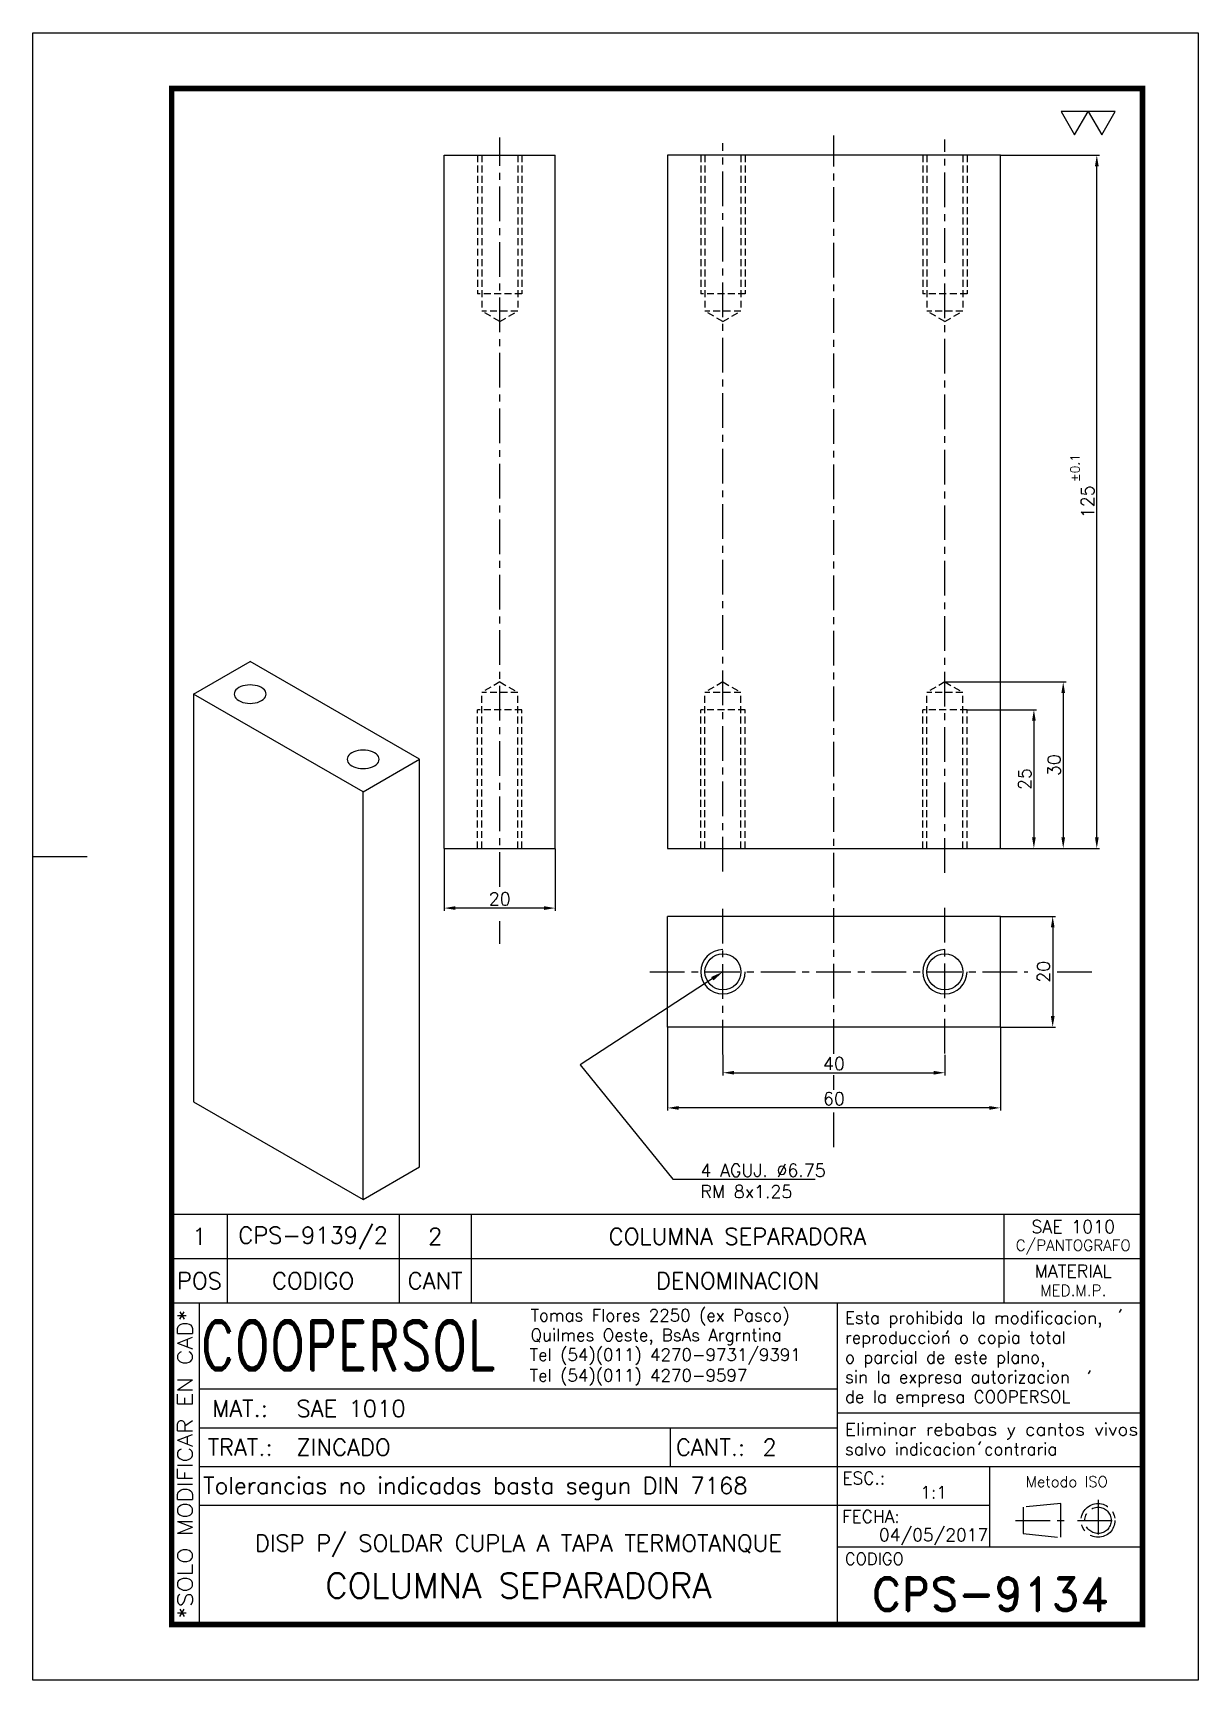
# Model space of a CAD drawing. Extents: x 0 to 210, y 0 to 297.
import ezdxf
from ezdxf import colors
from ezdxf.entities.mleader import LeaderData, LeaderLine
from ezdxf.enums import TextEntityAlignment as Align
from ezdxf.math import Vec2, Vec3

# ---------------------------------------------------------------- set-up
doc = ezdxf.new("R2010")
doc.units = 0
doc.header["$LTSCALE"] = 5
doc.header["$MEASUREMENT"] = 0
doc.linetypes.add('CENTER', pattern=[2, 1.25, -0.25, 0.25, -0.25])
doc.linetypes.add('HIDDEN', pattern=[0.375, 0.25, -0.125])
doc.layers.get('0').update_dxf_attribs({"linetype": 'CONTINUOUS'})
doc.layers.get('DEFPOINTS').update_dxf_attribs({"linetype": 'CONTINUOUS'})
for name, color, linetype in [('0-CO', 3, 'CONTINUOUS'), ('1', 1, 'CENTER'), ('CL', 1, 'CENTER'), ('CO', 3, 'CONTINUOUS'), ('FI', 1, 'CONTINUOUS'), ('OC', 1, 'HIDDEN')]:
    doc.layers.add(name, color=color, linetype=linetype)
doc.styles.add('ROMAND', font='ROMAND')
doc.styles.add('ROMANS', font='ROMANS.SHX')
doc.dimstyles.new('1', dxfattribs={"dimtxt": 2.3, "dimasz": 2, "dimexe": 0.5, "dimexo": 0.0625, "dimgap": 0.5, "dimtad": 1, "dimdec": 4, "dimdsep": 46, "dimtxsty": 'ROMANS', "dimcen": -2, "dimclrt": 7, "dimadec": 0, "dimazin": 0, "dimtfac": 0.869565, "dimtdec": 4, "dimtmove": 0, "dimatfit": 3, "dimfxl": 1, "dimtolj": 1, "dimarcsym": 0})

# ---------------------------------------------------------------- blocks, each defined once
blk = doc.blocks.new('A4G')
blk.add_line((0, 148.5), (9.75, 148.5))
blk.add_lwpolyline([(0, 297), (210, 297), (210, 0), (0, 0)], close=True)
at = {"const_width": 1}
blk.add_lwpolyline([(25, 287), (200, 287), (200, 10), (25, 10)], close=True, dxfattribs=at)
blk = doc.blocks.new('*D11')
at = {"layer": 'CO', "color": 0, "lineweight": -2}
for p, q in [((174.43, 137.71), (184.3, 137.71)), ((183.8, 135.71), (183.8, 119.71)), ((174.43, 117.71), (184.3, 117.71))]:
    blk.add_line(p, q, dxfattribs=at)
at = {"layer": 'CO', "color": 0}
for points in [[(183.47, 135.71), (184.14, 135.71), (183.8, 137.71)], [(183.47, 119.71), (184.14, 119.71), (183.8, 117.71)]]:
    blk.add_solid(points, dxfattribs=at)
at = {"layer": 'DEFPOINTS', "color": 0}
for p in [(174.37, 137.71), (174.37, 117.71), (183.8, 117.71)]:
    blk.add_point(p, dxfattribs=at)
at = {"layer": 'CO', "color": 7, "insert": (182.15, 127.71), "char_height": 2.3, "attachment_point": 5, "rotation": 90, "style": 'ROMANS'}
blk.add_mtext('\\A1;20', dxfattribs=at)
blk = doc.blocks.new('*D12')
at = {"layer": 'CO', "color": 0, "lineweight": -2}
for p, q in [((168.43, 174.97), (180.91, 174.97)), ((180.41, 172.97), (180.41, 151.97)), ((174.43, 149.97), (180.91, 149.97))]:
    blk.add_line(p, q, dxfattribs=at)
at = {"layer": 'CO', "color": 0}
for points in [[(180.08, 172.97), (180.75, 172.97), (180.41, 174.97)], [(180.08, 151.97), (180.75, 151.97), (180.41, 149.97)]]:
    blk.add_solid(points, dxfattribs=at)
at = {"layer": 'DEFPOINTS', "color": 0}
for p in [(168.37, 174.97), (174.37, 149.97), (180.41, 149.97)]:
    blk.add_point(p, dxfattribs=at)
at = {"layer": 'CO', "color": 7, "insert": (178.76, 162.47), "char_height": 2.3, "attachment_point": 5, "rotation": 90, "style": 'ROMANS'}
blk.add_mtext('\\A1;25', dxfattribs=at)
blk = doc.blocks.new('*D13')
at = {"layer": 'CO', "color": 0, "lineweight": -2}
for p, q in [((164.43, 179.97), (186.2, 179.97)), ((185.7, 177.97), (185.7, 151.97)), ((174.43, 149.97), (186.2, 149.97))]:
    blk.add_line(p, q, dxfattribs=at)
at = {"layer": 'CO', "color": 0}
for points in [[(185.37, 177.97), (186.03, 177.97), (185.7, 179.97)], [(185.37, 151.97), (186.03, 151.97), (185.7, 149.97)]]:
    blk.add_solid(points, dxfattribs=at)
at = {"layer": 'DEFPOINTS', "color": 0}
for p in [(164.37, 179.97), (174.37, 149.97), (185.7, 149.97)]:
    blk.add_point(p, dxfattribs=at)
at = {"layer": 'CO', "color": 7, "insert": (184.05, 164.97), "char_height": 2.3, "attachment_point": 5, "rotation": 90, "style": 'ROMANS'}
blk.add_mtext('\\A1;30', dxfattribs=at)
blk = doc.blocks.new('*D14')
at = {"layer": 'CO', "color": 0, "lineweight": -2}
for p, q in [((174.43, 274.97), (192.25, 274.97)), ((191.75, 151.97), (191.75, 272.97)), ((174.43, 149.97), (192.25, 149.97))]:
    blk.add_line(p, q, dxfattribs=at)
at = {"layer": 'CO', "color": 0}
for points in [[(191.42, 272.97), (192.09, 272.97), (191.75, 274.97)], [(191.42, 151.97), (192.09, 151.97), (191.75, 149.97)]]:
    blk.add_solid(points, dxfattribs=at)
at = {"layer": 'DEFPOINTS', "color": 0}
for p in [(174.37, 274.97), (191.75, 274.97), (174.37, 149.97)]:
    blk.add_point(p, dxfattribs=at)
at = {"layer": 'CO', "color": 7, "insert": (190.1, 212.47), "char_height": 2.3, "attachment_point": 5, "rotation": 90, "style": 'ROMANS'}
blk.add_mtext('\\A1;125', dxfattribs=at)
blk = doc.blocks.new('*D15')
at = {"layer": 'CO', "color": 0, "lineweight": -2}
for p, q in [((74.13, 149.91), (74.13, 138.7)), ((94.13, 149.91), (94.13, 138.7)), ((92.13, 139.2), (76.13, 139.2))]:
    blk.add_line(p, q, dxfattribs=at)
at = {"layer": 'CO', "color": 0}
for points in [[(76.13, 139.53), (76.13, 138.87), (74.13, 139.2)], [(92.13, 139.53), (92.13, 138.87), (94.13, 139.2)]]:
    blk.add_solid(points, dxfattribs=at)
at = {"layer": 'DEFPOINTS', "color": 0}
for p in [(74.13, 149.97), (94.13, 149.97), (74.13, 139.2)]:
    blk.add_point(p, dxfattribs=at)
at = {"layer": 'CO', "color": 7, "insert": (84.13, 140.85), "char_height": 2.3, "attachment_point": 5, "style": 'ROMANS'}
blk.add_mtext('\\A1;20', dxfattribs=at)
blk = doc.blocks.new('*D16')
at = {"layer": 'CO', "color": 0, "lineweight": -2}
for p, q in [((124.37, 112.76), (124.37, 109.01)), ((164.37, 112.76), (164.37, 109.01)), ((126.37, 109.51), (162.37, 109.51))]:
    blk.add_line(p, q, dxfattribs=at)
at = {"layer": 'CO', "color": 0}
for points in [[(126.37, 109.84), (126.37, 109.18), (124.37, 109.51)], [(162.37, 109.84), (162.37, 109.18), (164.37, 109.51)]]:
    blk.add_solid(points, dxfattribs=at)
at = {"layer": 'DEFPOINTS', "color": 0}
for p in [(124.37, 112.82), (164.37, 112.82), (164.37, 109.51)]:
    blk.add_point(p, dxfattribs=at)
at = {"layer": 'CO', "color": 7, "insert": (144.37, 111.16), "char_height": 2.3, "attachment_point": 5, "style": 'ROMANS'}
blk.add_mtext('\\A1;40', dxfattribs=at)
blk = doc.blocks.new('*D17')
at = {"layer": 'CO', "color": 0, "lineweight": -2}
for p, q in [((114.37, 117.65), (114.37, 102.67)), ((174.37, 117.65), (174.37, 102.67)), ((172.37, 103.17), (116.37, 103.17))]:
    blk.add_line(p, q, dxfattribs=at)
at = {"layer": 'CO', "color": 0}
for points in [[(116.37, 103.5), (116.37, 102.83), (114.37, 103.17)], [(172.37, 103.5), (172.37, 102.83), (174.37, 103.17)]]:
    blk.add_solid(points, dxfattribs=at)
at = {"layer": 'DEFPOINTS', "color": 0}
for p in [(114.37, 117.71), (174.37, 117.71), (114.37, 103.17)]:
    blk.add_point(p, dxfattribs=at)
at = {"layer": 'CO', "color": 7, "insert": (144.37, 104.82), "char_height": 2.3, "attachment_point": 5, "style": 'ROMANS'}
blk.add_mtext('\\A1;60', dxfattribs=at)
blk = doc.blocks.new('LISPIE')
blk.add_line((0, 0), (0, 8))
at = {"layer": 'FI', "color": 7}
for p, q in [((0, 8), (175, 8)), ((10, 8), (10, 0)), ((41, 8), (41, 0)), ((54, 8), (54, 0)), ((150, 8), (150, 0))]:
    blk.add_line(p, q, dxfattribs=at)
at = {"style": 'ROMANS'}
for tag, height, p in [('MATERIAL', 2.3, (162.5, 5.75)), ('POS', 3, (5, 4)), ('CODIGO', 3, (25.5, 4)), ('CANT', 3, (47.5, 4)), ('DENOMINACION', 3, (102, 4)), ('MED.M.P.', 2, (162.5, 2.25))]:
    blk.add_attdef(tag, text='', height=height, dxfattribs=at).set_placement(p, align=Align.MIDDLE)
blk = doc.blocks.new('COOPERSOLROT-02')
for p, q in [((0, 58), (175, 58)), ((0, 0), (0, 58)), ((5, 0), (5, 58)), ((120, 0), (120, 58)), ((175, 0), (175, 58)), ((5, 42.5), (120, 42.5)), ((120, 38.19), (175, 38.19)), ((5, 35.5), (120, 35.5)), ((89.89, 28.5), (89.89, 35.5)), ((5, 28.5), (175, 28.5)), ((147.5, 14), (147.5, 28.5)), ((147.5, 21.5), (5, 21.5)), ((120, 14), (175, 14)), ((0, 0), (175, 0))]:
    blk.add_line(p, q)
at = {"color": 1, "linetype": 'CENTER'}
blk.add_line((166.98, 22.51), (166.98, 15.06), dxfattribs=at)
for points in [[(152.09, 18.79), (161.93, 18.79)], [(163.26, 18.79), (170.71, 18.79)]]:
    blk.add_lwpolyline(points, dxfattribs=at)
at = {"layer": '1'}
for points in [[(170.85, 56.26), (171.21, 56.85)], [(139.66, 52.43), (140.02, 53.02)], [(165.28, 45.22), (165.64, 45.81)], [(145.46, 32.42), (145.82, 33.01)]]:
    blk.add_lwpolyline(points, dxfattribs=at)
blk.add_lwpolyline([(160.25, 18.79), (160.25, 21.83), (153.47, 21.16), (153.47, 16.41), (160.25, 15.74)], close=True, dxfattribs=at)
for radius in [3.05, 2.37]:
    blk.add_circle((166.98, 18.79), radius, dxfattribs=at)
at = {"style": 'ROMANS', "width": 0.996387}
blk.add_text('*SOLO MODIFICAR EN CAD*', height=2.7, rotation=90, dxfattribs=at).set_placement((3.77, 1.09), (3.77, 56.81), align=Align.FIT)
at = {"style": 'ROMAND', "width": 0.75}
blk.add_text('COOPERSOL', height=9, dxfattribs=at).set_placement((5.26, 45.85))
at = {"style": 'ROMANS'}
for s, p in [('MAT.:', (7.32, 37.47)), ('TRAT.:', (6.5, 30.47)), ('CANT.:', (90.89, 30.47)), ('Tolerancias no indicadas basta segun DIN 7168', (5.7, 23.56))]:
    blk.add_text(s, height=3, dxfattribs=at).set_placement(p)
for tag, height, style, p in [('CONJUNTO', 2.3, 'ROMANS', (62.5, 17.5)), ('SUBCONJUNTO', 3, 'ROMANS', (62.5, 11.5)), ('DENOMINACION', 4.5, 'ROMANS', (62.5, 4.75)), ('COD-PLA', 6, 'ROMAND', (147.5, 5.5))]:
    blk.add_attdef(tag, text='', height=height, dxfattribs=dict(style=style)).set_placement(p, align=Align.MIDDLE)
at = {"layer": '1', "style": 'ROMANS'}
for s, height, p in [('Tomas Flores 2250 (ex Pasco)', 2.2, (64.69, 54.68)), ('Esta prohibida la modificacion,', 2.2, (121.36, 54.23)), ('Quilmes Oeste, BsAs Argrntina', 2.2, (64.69, 51.12)), ('reproduccion o copia total', 2.2, (121.36, 50.67)), ('Tel (54)(011) 4270-9731/9391', 2.2, (64.55, 47.56)), ('o parcial de este plano,', 2.2, (121.36, 47.11)), ('Tel (54)(011) 4270-9597', 2.2, (64.55, 43.83)), ('sin la expresa autorizacion ', 2.2, (121.36, 43.55)), ('de la empresa COOPERSOL', 2.2, (121.36, 39.99)), ('salvo indicacion contraria', 2.2, (121.36, 30.54)), ('ESC.:', 2.25, (120.89, 25.29)), ('FECHA:', 2.25, (120.81, 18.36)), ('CODIGO', 2.16, (121.33, 10.78))]:
    blk.add_text(s, height=height, dxfattribs=at).set_placement(p)
at = {"layer": '1', "style": 'ROMANS', "width": 0.96139}
blk.add_text('Eliminar rebabas y cantos vivos', height=2.2, dxfattribs=at).set_placement((121.34, 34.1), (174.21, 34.1), align=Align.FIT)
at = {"layer": '1', "style": 'ROMANS'}
blk.add_text('Metodo ISO', height=1.948, dxfattribs=at).set_placement((161.34, 25.77), align=Align.MIDDLE)
for tag, p in [('MAT', (22.51, 37.47)), ('TRAT', (22.51, 30.47)), ('CANT', (106.49, 30.47))]:
    blk.add_attdef(tag, p, '', height=3, dxfattribs=at)
for tag, p in [('ESC', (137.33, 22.73)), ('FECHA', (137.33, 15.06))]:
    blk.add_attdef(tag, text='', height=2.25, dxfattribs=at).set_placement(p, align=Align.CENTER)
blk = doc.blocks.new('TOL')
at = {"layer": '0-CO', "style": 'ROMANS'}
for tag, p in [('TOLSUP', (2.34, 3.94)), ('TOLINF', (2.34, 1.29))]:
    blk.add_attdef(tag, p, '', height=1.64, dxfattribs=at)

msp = doc.modelspace()

# ---------------------------------------------------------------- linework, layer by layer
for p, q in [((74.13163, 149.97008), (74.13163, 274.97008)), ((74.13163, 274.97008), (94.13163, 274.97008)), ((94.13163, 149.97008), (94.13163, 274.97008)), ((114.36888, 274.97008), (114.36888, 149.97008)), ((174.36888, 274.97008), (114.36888, 274.97008)), ((174.36888, 149.97008), (174.36888, 274.97008)), ((74.13163, 149.97008), (94.13163, 149.97008)), ((114.36888, 149.97008), (174.36888, 149.97008)), ((114.36888, 117.70796), (114.36888, 137.70796)), ((174.36888, 137.70796), (114.36888, 137.70796)), ((174.36888, 117.70796), (174.36888, 137.70796)), ((174.36888, 117.70796), (114.36888, 117.70796))]:
    msp.add_line(p, q)
for centre in [(124.36888, 127.70796), (164.36888, 127.70796)]:
    msp.add_circle(centre, 3.25)
at = {"layer": 'CL'}
for p, q in [((84.13163, 143.04216), (84.13163, 278.13885)), ((124.36888, 145.77172), (124.36888, 277.10708)), ((144.36888, 112.91958), (144.36888, 278.48277)), ((164.36888, 145.57023), (164.36888, 277.79492)), ((84.13163, 132.74876), (84.13163, 136.83828)), ((124.36888, 112.82431), (124.36888, 139.42149)), ((164.36888, 112.97602), (164.36888, 139.22)), ((111.17006, 127.70796), (179.34971, 127.70796)), ((184.58412, 127.70796), (191.68796, 127.70796)), ((144.36888, 106.40988), (144.36888, 109.09737)), ((144.36888, 96.06371), (144.36888, 102.58766))]:
    msp.add_line(p, q, dxfattribs=at)
at = {"layer": 'CO'}
for points in [[(187.74912, 278.60654), (190.19327, 282.83994), (185.30497, 282.83994)], [(192.63743, 278.60654), (195.08158, 282.83994), (190.19327, 282.83994)]]:
    msp.add_lwpolyline(points, close=True, dxfattribs=at)
at = {"layer": 'FI'}
for p, q in [((28.96657, 177.77902), (39.14891, 183.65716)), ((69.69593, 166.02274), (39.14891, 183.65716)), ((28.96657, 177.77902), (28.96657, 104.29034)), ((59.51359, 160.1446), (28.96657, 177.77902)), ((59.51359, 160.1446), (69.69593, 166.02274)), ((69.69593, 92.53407), (69.69593, 166.02274)), ((59.51359, 86.65593), (59.51359, 160.1446)), ((28.96657, 104.29034), (59.51359, 86.65593)), ((59.51359, 86.65593), (69.69593, 92.53407))]:
    msp.add_line(p, q, dxfattribs=at)
at = {"layer": 'FI', "flags": 128}
for points in [[(37.11244, 178.95464), (36.81894, 178.75626), (36.58281, 178.53382), (36.40987, 178.29278), (36.30437, 178.0391), (36.26891, 177.77902), (36.30437, 177.51893), (36.40987, 177.26525), (36.58281, 177.02422), (36.81894, 176.80177), (37.11244, 176.60339), (37.45609, 176.43395), (37.84142, 176.29764), (38.25894, 176.1978), (38.69838, 176.1369), (39.14891, 176.11643), (39.59944, 176.1369), (40.03888, 176.1978), (40.45641, 176.29764), (40.84173, 176.43395), (41.18538, 176.60339), (41.47888, 176.80177), (41.71501, 177.02422), (41.88796, 177.26525), (41.99345, 177.51893), (42.02891, 177.77902), (41.99345, 178.0391), (41.88796, 178.29278), (41.71501, 178.53382), (41.47888, 178.75626), (41.18538, 178.95464), (40.84173, 179.12408), (40.45641, 179.26039), (40.03888, 179.36023), (39.59944, 179.42114), (39.14891, 179.44161), (38.69838, 179.42114), (38.25894, 179.36023), (37.84142, 179.26039), (37.45609, 179.12408), (37.11244, 178.95464)], [(57.47712, 167.19837), (57.18362, 166.99999), (56.94749, 166.77754), (56.77454, 166.53651), (56.66905, 166.28283), (56.63359, 166.02274), (56.66905, 165.76265), (56.77454, 165.50897), (56.94749, 165.26794), (57.18362, 165.04549), (57.47712, 164.84711), (57.82077, 164.67768), (58.2061, 164.54136), (58.62362, 164.44152), (59.06306, 164.38062), (59.51359, 164.36015), (59.96412, 164.38062), (60.40356, 164.44152), (60.82108, 164.54136), (61.20641, 164.67768), (61.55006, 164.84711), (61.84356, 165.04549), (62.07969, 165.26794), (62.25263, 165.50897), (62.35813, 165.76265), (62.39359, 166.02274), (62.35813, 166.28283), (62.25263, 166.53651), (62.07969, 166.77754), (61.84356, 166.99999), (61.55006, 167.19837), (61.20641, 167.3678), (60.82108, 167.50412), (60.40356, 167.60396), (59.96412, 167.66486), (59.51359, 167.68533), (59.06306, 167.66486), (58.62362, 167.60396), (58.2061, 167.50412), (57.82077, 167.3678), (57.47712, 167.19837)]]:
    msp.add_lwpolyline(points, dxfattribs=at)
at = {"layer": 'FI'}
for centre in [(124.36888, 127.70796), (164.36888, 127.70796)]:
    msp.add_arc(centre, 4, 90, 0, dxfattribs=at)
at = {"layer": 'OC'}
for p, q in [((80.13163, 274.97008), (80.13163, 249.97008)), ((80.88163, 274.97008), (80.88163, 246.84647)), ((87.38163, 274.97008), (87.38163, 246.84647)), ((88.13163, 274.97008), (88.13163, 249.97008)), ((120.36888, 274.97008), (120.36888, 249.97008)), ((121.11888, 274.97008), (121.11888, 246.84647)), ((127.61888, 274.97008), (127.61888, 246.84647)), ((128.36888, 274.97008), (128.36888, 249.97008)), ((160.36888, 274.97008), (160.36888, 249.97008)), ((161.11888, 274.97008), (161.11888, 246.84647)), ((167.61888, 274.97008), (167.61888, 246.84647)), ((168.36888, 274.97008), (168.36888, 249.97008)), ((88.13163, 249.97008), (80.13163, 249.97008)), ((128.36888, 249.97008), (120.36888, 249.97008)), ((168.36888, 249.97008), (160.36888, 249.97008)), ((84.13163, 244.97008), (80.88163, 246.84647)), ((87.38163, 246.84647), (80.88163, 246.84647)), ((84.13163, 244.97008), (87.38163, 246.84647)), ((124.36888, 244.97008), (121.11888, 246.84647)), ((127.61888, 246.84647), (121.11888, 246.84647)), ((124.36888, 244.97008), (127.61888, 246.84647)), ((164.36888, 244.97008), (161.11888, 246.84647)), ((167.61888, 246.84647), (161.11888, 246.84647)), ((164.36888, 244.97008), (167.61888, 246.84647)), ((84.13163, 179.97008), (80.88163, 178.09369)), ((84.13163, 179.97008), (87.38163, 178.09369)), ((124.36888, 179.97008), (121.11888, 178.09369)), ((124.36888, 179.97008), (127.61888, 178.09369)), ((164.36888, 179.97008), (161.11888, 178.09369)), ((164.36888, 179.97008), (167.61888, 178.09369)), ((80.88163, 149.97008), (80.88163, 178.09369)), ((87.38163, 178.09369), (80.88163, 178.09369)), ((87.38163, 149.97008), (87.38163, 178.09369)), ((121.11888, 149.97008), (121.11888, 178.09369)), ((127.61888, 178.09369), (121.11888, 178.09369)), ((127.61888, 149.97008), (127.61888, 178.09369)), ((161.11888, 149.97008), (161.11888, 178.09369)), ((167.61888, 178.09369), (161.11888, 178.09369)), ((167.61888, 149.97008), (167.61888, 178.09369)), ((80.13163, 149.97008), (80.13163, 174.97008)), ((88.13163, 174.97008), (80.13163, 174.97008)), ((88.13163, 149.97008), (88.13163, 174.97008)), ((120.36888, 149.97008), (120.36888, 174.97008)), ((128.36888, 174.97008), (120.36888, 174.97008)), ((128.36888, 149.97008), (128.36888, 174.97008)), ((160.36888, 149.97008), (160.36888, 174.97008)), ((168.36888, 174.97008), (160.36888, 174.97008)), ((168.36888, 149.97008), (168.36888, 174.97008))]:
    msp.add_line(p, q, dxfattribs=at)

# ---------------------------------------------------------------- block references
msp.add_blockref('A4G', (0, 0))
for p, values in [((25, 76), {'POS': '1', 'DENOMINACION': 'COLUMNA SEPARADORA', 'CANT': '2', 'CODIGO': 'CPS-9139/2', 'MED.M.P.': 'C/PANTOGRAFO', 'MATERIAL': 'SAE 1010'}), ((25, 68), {'POS': 'POS', 'DENOMINACION': 'DENOMINACION', 'CANT': 'CANT', 'CODIGO': 'CODIGO', 'MED.M.P.': 'MED.M.P.', 'MATERIAL': 'MATERIAL'})]:
    msp.add_blockref('LISPIE', p).add_auto_attribs(values)
ref = msp.add_blockref('COOPERSOLROT-02', (25, 10))
ref.add_attrib('COD-PLA', 'CPS-9134', dxfattribs={"height": 6, "style": 'ROMAND'}).set_placement((172.5, 15.5), align=Align.MIDDLE)
ref.add_attrib('FECHA', '04/05/2017', dxfattribs={"layer": '1', "height": 2.25, "style": 'ROMANS'}).set_placement((162.33468, 25.061), align=Align.CENTER)
ref.add_attrib('MAT', 'SAE 1010', (47.50529, 47.46815), dxfattribs={"layer": '1', "height": 3, "style": 'ROMANS'})
ref.add_attrib('TRAT', 'ZINCADO', (47.50529, 40.46815), dxfattribs={"layer": '1', "height": 3, "style": 'ROMANS'})
ref.add_attrib('ESC', '1:1', dxfattribs={"layer": '1', "height": 2.25, "style": 'ROMANS'}).set_placement((162.33468, 32.72855), align=Align.CENTER)
ref.add_attrib('CANT', '2', (131.49059, 40.46815), dxfattribs={"layer": '1', "height": 3, "style": 'ROMANS'})
ref.add_attrib('DENOMINACION', 'COLUMNA SEPARADORA', dxfattribs={"height": 4.5, "style": 'ROMANS'}).set_placement((87.5, 17.03781), align=Align.MIDDLE)
ref.add_attrib('SUBCONJUNTO', 'DISP P/ SOLDAR CUPLA A TAPA TERMOTANQUE', dxfattribs={"height": 3, "style": 'ROMANS'}).set_placement((87.5, 24.47785), align=Align.MIDDLE)
at = {"layer": 'CO'}
ref = msp.add_blockref('TOL', (192.56222, 213.68488), dxfattribs=dict(at, rotation=90))
ref.add_attrib('TOLSUP', '%%p0.1', (188.62568, 216.02937), dxfattribs={"layer": '0-CO', "height": 1.636364, "rotation": 90, "style": 'ROMANS'})

# ---------------------------------------------------------------- dimensions: what is measured, and where the dimension line sits
for base, p1, p2, picture, middle in [((191.75472, 274.97008), (174.36888, 149.97008), (174.36888, 274.97008), '*D14', (190.10472, 212.47008)), ((185.70125, 149.97008), (164.36888, 179.97008), (174.36888, 149.97008), '*D13', (184.05125, 164.97008)), ((180.41491, 149.97008), (168.36888, 174.97008), (174.36888, 149.97008), '*D12', (178.76491, 162.47008)), ((183.80421, 117.70796), (174.36888, 137.70796), (174.36888, 117.70796), '*D11', (182.15421, 127.70796))]:
    dim = msp.add_linear_dim(base=base, p1=p1, p2=p2, angle=90, dimstyle='1', dxfattribs=at)
    dim.commit()
    dim.dimension.update_dxf_attribs({"geometry": picture, "text_midpoint": middle})
for base, p1, p2, picture, middle in [((74.13163, 139.19873), (94.13163, 149.97008), (74.13163, 149.97008), '*D15', (84.13163, 140.84873)), ((114.36888, 103.16647), (174.36888, 117.70796), (114.36888, 117.70796), '*D17', (144.36888, 104.81647)), ((164.36888, 109.51034), (124.36888, 112.82431), (164.36888, 112.82431), '*D16', (144.36888, 111.16034))]:
    dim = msp.add_linear_dim(base=base, p1=p1, p2=p2, dimstyle='1', dxfattribs=at)
    dim.commit()
    dim.dimension.update_dxf_attribs({"geometry": picture, "text_midpoint": middle})

# ---------------------------------------------------------------- leaders
ml = msp.add_multileader_mtext('Standard', dxfattribs=at)
ml.set_content('4 AGUJ. %%C6.75\\PRM 8x1.25', color=7, style='ROMANS')
ml.set_leader_properties(color=256, linetype='ByLayer', lineweight=-1)
ml.build(insert=Vec2(0, 0))
ml.multileader.update_dxf_attribs({"text_left_attachment_type": 6, "text_right_attachment_type": 5, "dogleg_length": 4, "arrow_head_size": 2.3})
ctx = ml.context
ctx.base_point, ctx.char_height, ctx.arrow_head_size, ctx.landing_gap_size, ctx.plane_origin = Vec3(119.30793, 90.29704), 2.3, 2.3, 1, Vec3(124.36888, 127.70796)
ctx.left_attachment, ctx.right_attachment = 6, 5
notes = []
notes.append((ctx, [(0, (1, 1, 0), (115.30793, 90.29704), (1, 0), 4, [(0, [(124.36888, 127.70796), (98.62126, 110.95658)], 0, [])])]))
ctx.mtext.insert, ctx.mtext.flow_direction = Vec3(120.30793, 93.05704), 5
for ctx, leaders in notes:
    for number, flags, end, landing, length, lines in leaders:
        leader = LeaderData()
        leader.index, (leader.has_last_leader_line, leader.has_dogleg_vector, leader.attachment_direction) = number, flags
        leader.last_leader_point, leader.dogleg_vector, leader.dogleg_length = Vec3(end), Vec3(landing), length
        for number, points, colour, breaks in lines:
            line = LeaderLine()
            line.index, line.vertices, line.color, line.breaks = number, Vec3.list(points), colors.encode_raw_color(colour), breaks
            leader.lines.append(line)
        ctx.leaders.append(leader)

doc.saveas('drawing.dxf')
